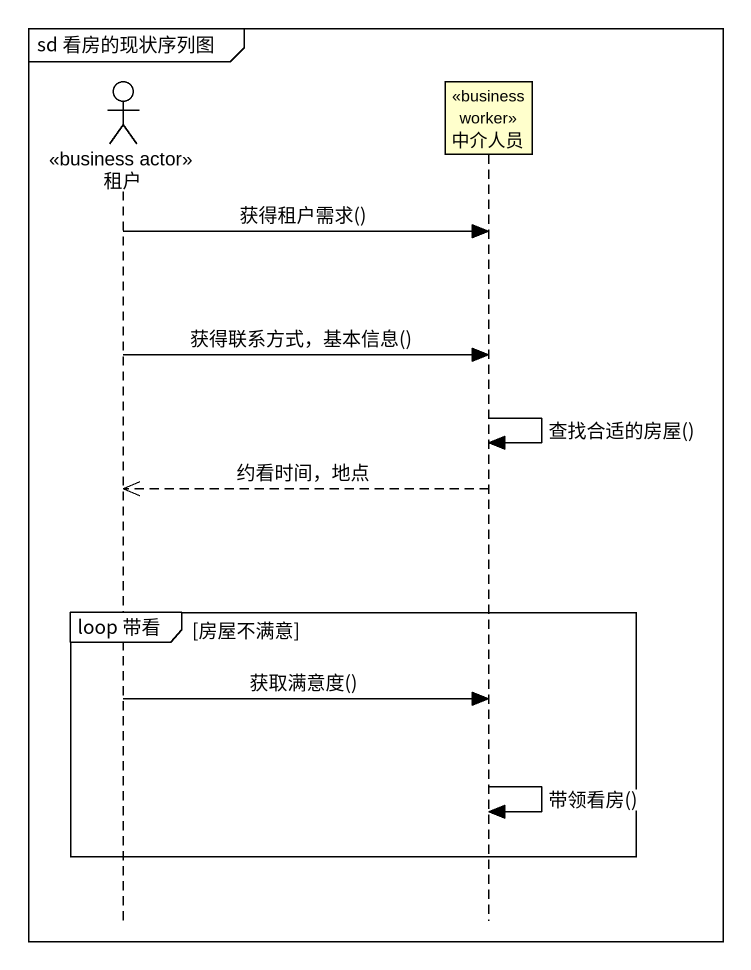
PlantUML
@startuml
mainframe sd 看房的现状序列图
hide footbox
actor 租户 <<business actor>>
participant 中介人员 <<business worker>>

租户 -> 中介人员 : 获得租户需求()
租户 -> 中介人员 : 获得联系方式，基本信息()
中介人员 -> 中介人员 : 查找合适的房屋()
中介人员 -->> 租户 : 约看时间，地点
group loop 带看 [房屋不满意]
  租户 -> 中介人员 : 获取满意度()
  中介人员 -> 中介人员 : 带领看房()
end
@enduml
